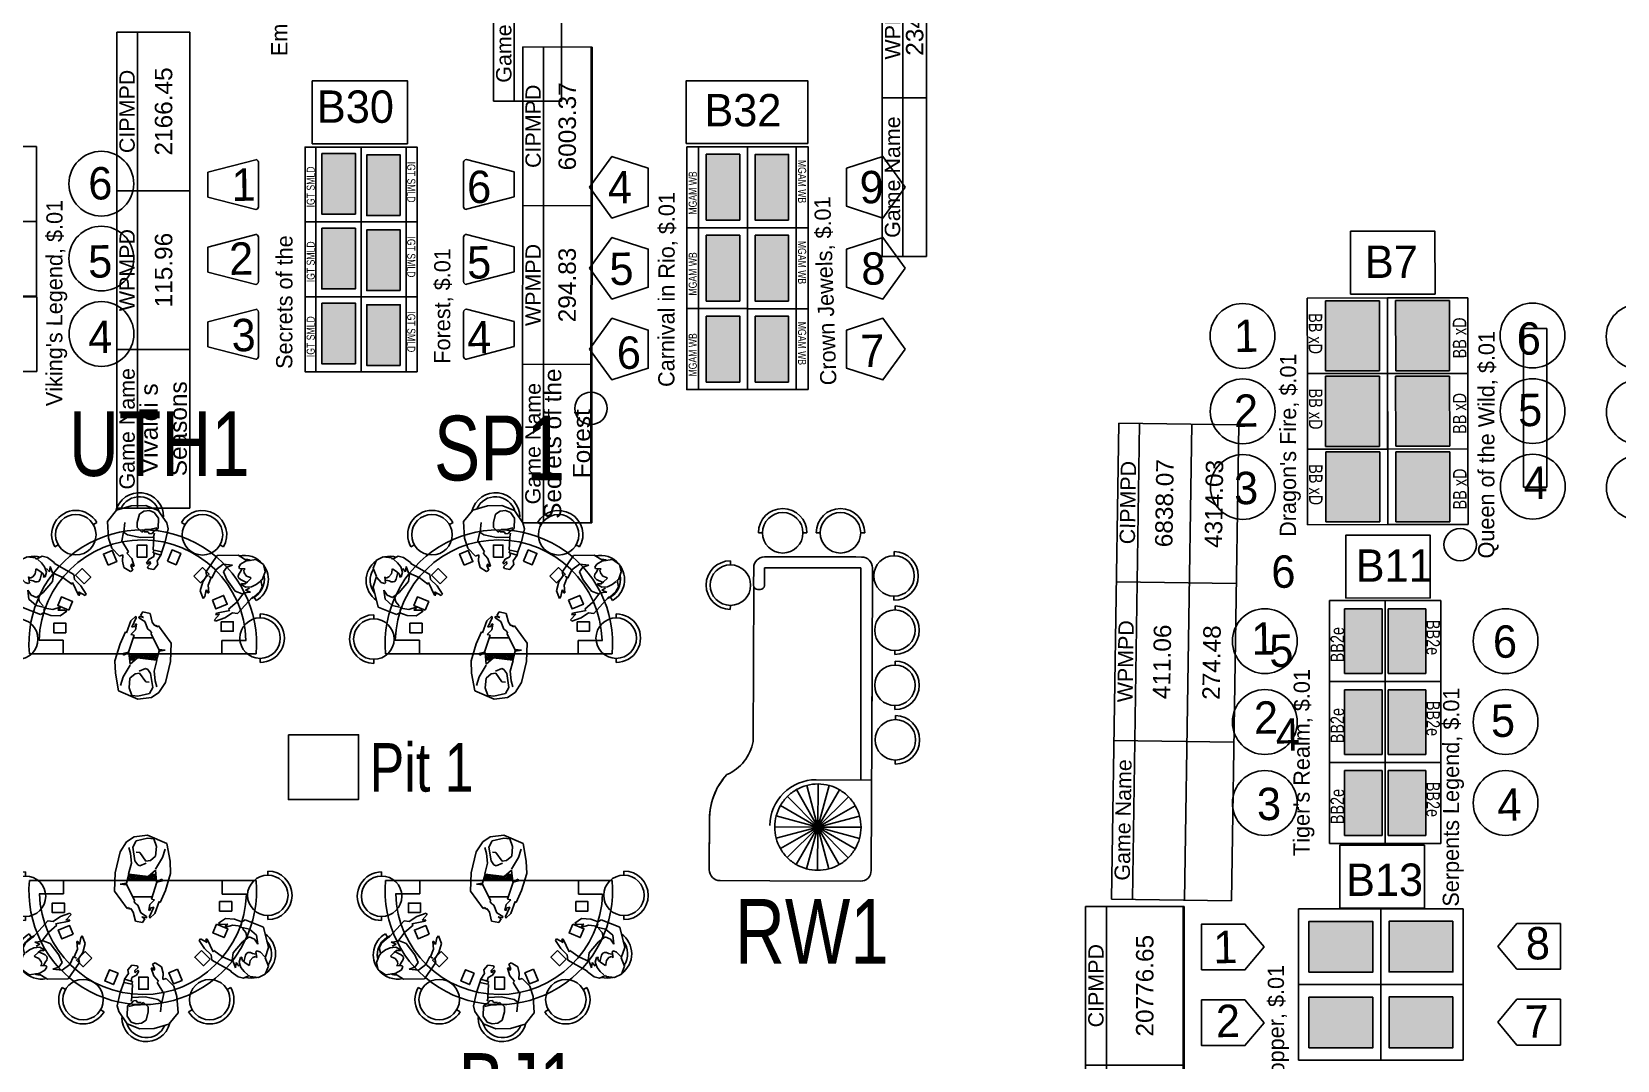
# Model space of a CAD drawing. Header units: inches. Extents: x 3213 to 10275, y -3570 to -435.
# Drawn here: x 8240 to 8828, y -2535 to -2154 of the extents above; entities that cross this region are included whole.
import ezdxf
from ezdxf.enums import TextEntityAlignment as Align

# ---------------------------------------------------------------- set-up
doc = ezdxf.new("R2010")
doc.units = ezdxf.units.IN
doc.header["$LTSCALE"] = 24
doc.header["$MEASUREMENT"] = 0
doc.linetypes.add('HIDDEN', pattern=[0.375, 0.25, -0.125])
for name, color, linetype in [('00 Bally Slots', 9, 'Continuous'), ('00 Bank', 7, 'Continuous'), ('00 IGT Slots', 7, 'Continuous'), ('00 MGAM Slots', 173, 'Continuous'), ('00 PT Enrollment', 7, 'Continuous'), ('00 Themes', 7, 'Continuous'), ('00 WMS Slots', 173, 'Continuous'), ('BACK', 7, 'Continuous'), ('CASE', 192, 'Continuous'), ('F1  COL', 242, 'Continuous'), ('PEOPLE', 7, 'Continuous'), ('TABLE', 1, 'Continuous'), ('Table Games', 50, 'Continuous'), ('WALLS', 7, 'Continuous')]:
    doc.layers.add(name, color=color, linetype=linetype)
doc.styles.add('ARCHSTYL', font='HAND.SHX', dxfattribs={"width": 0.8})
doc.styles.add('HAND', font='Hand.shx', dxfattribs={"width": 0.8, "height": 0.5})

# ---------------------------------------------------------------- blocks, each defined once
blk = doc.blocks.new('Table Chair')
at = {"layer": 'CASE', "color": 0}
for p, q in [((-7.46, 9.03), (-8.96, 9.04)), ((7.54, 8.97), (9.04, 8.96))]:
    blk.add_line(p, q, dxfattribs=at)
blk.add_circle((0.04, 9), 7.5, dxfattribs=at)
blk.add_arc((0.04, 9), 9, 179.75433, 359.75433, dxfattribs=at)
blk = doc.blocks.new("10' Roulette")
at = {"layer": 'CASE', "color": 0}
for p, q in [((23.58, 58.73), (3.08, 58.82)), ((50.75, 42.59), (50.62, 42.61)), ((50.97, 42.59), (50.75, 42.59)), ((108.04, 42.35), (50.75, 42.59)), ((114.96, 42.38), (108.46, 42.41)), ((106.96, 40.91), (106.95, 39.91)), ((108.45, 38.41), (114.95, 38.38)), ((114.95, 38.38), (114.95, 2.65)), ((118.99, 4.57), (118.99, 38.37)), ((36.33, -1.33), (36.42, 19.28)), ((36.35, 2.65), (114.95, 2.65))]:
    blk.add_line(p, q, dxfattribs=at)
for points in [[(-1.02, 36.43), (-0.94, 54.83, -0.414214), (3.08, 58.82), (22.08, 58.73, -0.165209), (36.68, 53.71)], [(22.08, 58.73, -0.188333), (38.32, 52.31)], [(38.32, 52.31, 0.24785), (50.62, 42.61)], [(78.06, -1.51), (2.82, -1.18, -0.414214), (-1.16, 2.83), (-1.02, 36.43, -0.414214)], [(118.98, 2.36), (118.99, 4.57, 0.414214)], [(73.3, -1.49), (61.46, -1.44, -0.414214)], [(114.96, -1.62), (78.06, -1.51, -0.414214)]]:
    blk.add_lwpolyline(points, format="xyb", dxfattribs=at)
for points in [[(18.86, 18.6), (7.6, 29.96, 0.065543), (5.04, 26.66)], [(18.86, 18.6), (10.92, 32.49, 0.065543), (7.6, 29.96)], [(18.86, 18.6), (14.79, 34.07, 0.065543), (10.92, 32.49)], [(18.86, 18.6), (18.93, 34.6, 0.065543), (14.79, 34.07)], [(18.86, 18.6), (23.07, 34.04, 0.065543), (18.93, 34.6)], [(18.86, 18.6), (26.92, 32.42, 0.065543), (23.07, 34.04)], [(18.86, 18.6), (30.23, 29.87, 0.065543), (26.92, 32.42)], [(18.86, 18.6), (32.75, 26.54, 0.065543), (30.23, 29.87)], [(18.86, 18.6), (5.04, 26.66, 0.065543), (3.43, 22.81)], [(18.86, 18.6), (34.34, 22.68, 0.065543), (32.75, 26.54)], [(18.86, 18.6), (3.43, 22.81, 0.065543), (2.86, 18.67)], [(18.86, 18.6), (2.86, 18.67, 0.065543), (3.39, 14.53)], [(18.86, 18.6), (3.39, 14.53, 0.065543), (4.97, 10.66)], [(18.86, 18.6), (4.97, 10.66, 0.065543), (7.5, 7.34)], [(18.86, 18.6), (7.5, 7.34, 0.065543), (10.8, 4.78)], [(18.86, 18.6), (10.8, 4.78, 0.065543), (14.66, 3.16)], [(18.86, 18.6), (14.66, 3.16, 0.065543), (18.8, 2.6)], [(18.86, 18.6), (18.8, 2.6, 0.065543), (22.94, 3.13)], [(18.86, 18.6), (34.86, 18.53, 0.065543), (34.34, 22.68)], [(18.86, 18.6), (22.94, 3.13, 0.065543), (26.8, 4.71)], [(18.86, 18.6), (26.8, 4.71, 0.065543), (30.13, 7.24)], [(18.86, 18.6), (30.13, 7.24, 0.065543), (32.69, 10.54)], [(18.86, 18.6), (32.69, 10.54, 0.065543), (34.3, 14.39)], [(18.86, 18.6), (34.3, 14.39, 0.065543), (34.86, 18.53)]]:
    blk.add_lwpolyline(points, format="xyb", close=True, dxfattribs=at)
for centre, radius, start, end in [((108.46, 40.91), 1.5, 89.75433, 179.75433), ((114.93, 38.32), 4.06, 0.698, 89.45768), ((19.42, 19.35), 17, 359.75433, 89.75433), ((108.45, 39.91), 1.5, 179.75433, 269.75433), ((114.98, 2.38), 4, 269.75433, 359.75433)]:
    blk.add_arc(centre, radius, start, end, dxfattribs=at)
for p, rotation in [((108.6, 60), 180), ((136.95, 31.59), 90), ((136.95, 10.18), 90)]:
    blk.add_blockref('Table Chair', p, dxfattribs=dict(at, rotation=rotation))
for p in [(51.18, -19.13), (71.39, -18.97), (91.82, -18.97), (111.93, -18.64)]:
    blk.add_blockref('Table Chair', p, dxfattribs=at)
blk = doc.blocks.new('*X38')
at = {"color": 0}
for p, q in [((166.650187, -3.30852), (164.539202, -1.197536)), ((164.540986, -1.629108), (164.972558, -1.197536)), ((166.013162, -3.378602), (164.647166, -2.012606)), ((164.694312, -2.182888), (165.679665, -1.197536)), ((164.847639, -2.736668), (166.386772, -1.197536)), ((165.376138, -3.448685), (164.917905, -2.990452)), ((165.000966, -3.290448), (167.093878, -1.197536)), ((167.287211, -3.238438), (165.246309, -1.197536)), ((165.571308, -3.427213), (167.800985, -1.197536)), ((167.924236, -3.168356), (165.953416, -1.197536)), ((166.365823, -3.339804), (168.508092, -1.197536)), ((168.56126, -3.098273), (166.660522, -1.197536)), ((167.160338, -3.252396), (169.215199, -1.197536)), ((169.198285, -3.028191), (167.367629, -1.197536)), ((167.954854, -3.164987), (169.922305, -1.197536)), ((169.835309, -2.958109), (168.074736, -1.197536)), ((168.749369, -3.077579), (170.629412, -1.197536)), ((170.472334, -2.888027), (168.781843, -1.197536)), ((171.109358, -2.817945), (169.48895, -1.197536)), ((169.543885, -2.99017), (171.336519, -1.197536)), ((171.746383, -2.747862), (170.196056, -1.197536)), ((170.3384, -2.902762), (172.043626, -1.197536)), ((173.119299, -3.413671), (170.903163, -1.197536)), ((171.132915, -2.815353), (172.750733, -1.197536)), ((173.826406, -3.413671), (171.61027, -1.197536)), ((171.927431, -2.727944), (173.457839, -1.197536)), ((174.533512, -3.413671), (172.317377, -1.197536)), ((172.434331, -2.928151), (174.164946, -1.197536)), ((172.813743, -3.255846), (174.872053, -1.197536)), ((175.06743, -3.240482), (173.024483, -1.197536)), ((173.363024, -3.413671), (175.26323, -1.513465)), ((175.139434, -2.60538), (173.73159, -1.197536)), ((174.070131, -3.413671), (175.172811, -2.310991)), ((175.211439, -1.970278), (174.438697, -1.197536)), ((174.777237, -3.413671), (175.082391, -3.108518)), ((175.283444, -1.335176), (175.145804, -1.197536))]:
    blk.add_line(p, q, dxfattribs=at)
blk = doc.blocks.new("7'BJ Table")
at = {"layer": 'BACK'}
blk.add_line((0, 0), (84, 0), dxfattribs=at)
for centre, radius, start, end in [((42, -3.83), 42.17, 174.79488, 5.20512), ((42.08, -3.9), 38.35, 181.52212, 358.29541)]:
    blk.add_arc(centre, radius, start, end, dxfattribs=at)
at = {"layer": 'TABLE', "color": 7, "linetype": 'Continuous'}
for p, q in [((12.65, 0.08), (12.64, -4.92)), ((12.64, -4.92), (3.64, -4.91)), ((71.45, -0.03), (71.45, -5.03)), ((71.45, -5.03), (80.45, -5.04))]:
    blk.add_line(p, q, dxfattribs=at)
for points in [[(12.96, -11.89), (12.97, -8.39), (8.47, -8.38), (8.46, -11.88)], [(70.5, -7.84), (70.5, -11.34), (75, -11.34), (75, -7.84)], [(16.2, -19.92), (14.86, -16.68), (10.7, -18.4), (12.04, -21.64)], [(69.35, -16.18), (68.01, -19.41), (72.17, -21.14), (73.51, -17.91)], [(23.09, -28.81), (20.62, -26.34), (17.43, -29.52), (19.91, -31.99)], [(63.77, -25.95), (61.3, -28.43), (64.48, -31.61), (66.95, -29.14)], [(32.86, -34.39), (29.63, -33.05), (27.9, -37.21), (31.14, -38.55)], [(54.88, -32.84), (51.64, -34.18), (53.36, -38.34), (56.6, -37)], [(44.02, -35.81), (40.52, -35.81), (40.52, -40.31), (44.02, -40.31)]]:
    blk.add_lwpolyline(points, close=True, dxfattribs=at)
blk = doc.blocks.new("7'BJ People")
at = {"layer": 'PEOPLE', "color": 7, "linetype": 'Continuous'}
for p, q in [((36.01, 14.3), (33.62, 10.63)), ((38.81, 16.22), (36.01, 14.3)), ((36.79, 12.25), (37.42, 9.95)), ((38.27, 12.41), (39.5, 14.71)), ((39.09, 7.3), (38.27, 12.41)), ((43.77, 16.78), (38.81, 16.22)), ((39.5, 14.71), (43.82, 15.72)), ((50.98, 13.73), (43.77, 16.78)), ((43.82, 15.72), (46.06, 15.42)), ((46.06, 15.42), (47.05, 12.56)), ((47.05, 12.56), (46.78, 9)), ((52.1, 7.15), (50.98, 13.73)), ((33.62, 10.63), (31.72, 2.8)), ((37.83, 6.47), (36.74, 2.43)), ((37.42, 9.95), (37.83, 6.47)), ((40.17, 5.76), (39.09, 7.3)), ((40.91, 10.36), (39.58, 10.45)), ((43.19, 7.14), (40.91, 10.36)), ((43.28, 6.47), (40.94, 5.44)), ((44.81, 7.42), (43.19, 7.14)), ((46.78, 9), (44.81, 7.42)), ((49.28, 8.55), (46.7, 4.22)), ((50.3, 11.66), (49.28, 8.55)), ((52.3, 2.62), (52.1, 7.15)), ((31.72, 2.8), (31.49, -3.95)), ((35.96, -0.96), (36.86, 2.29)), ((36.86, 2.29), (43.98, 1.5)), ((40.94, 5.44), (40.17, 5.76)), ((43.98, 1.5), (46.67, 3.83)), ((46.67, 3.83), (47.15, -0.46)), ((47.15, -0.46), (49.08, 0.46)), ((49.08, 0.46), (49.31, -0.08)), ((50.37, -3.75), (52.3, 2.62)), ((31.49, -3.95), (36.19, -10.41)), ((33.67, -1.33), (35.96, -0.96)), ((36.04, -1.63), (33.67, -1.33)), ((38.94, -7.42), (36.04, -1.63)), ((47.28, -0.6), (45.22, -6.95)), ((49.31, -0.08), (47.28, -0.6)), ((48.45, -8.12), (50.37, -3.75)), ((36.19, -10.41), (36.75, -10.05)), ((36.75, -10.05), (37.11, -10.61)), ((37.11, -10.61), (37.53, -10.37)), ((37.53, -10.37), (38.49, -11.77)), ((38.77, -7.94), (38.94, -7.42)), ((39.38, -8.65), (38.77, -7.94)), ((40.14, -9.1), (39.38, -8.65)), ((41.26, -11.97), (40.14, -9.1)), ((44.67, -8.9), (44.26, -11)), ((44.26, -11), (44.64, -11.16)), ((46.06, -9.93), (44.48, -13.4)), ((44.64, -11.16), (44.98, -10.12)), ((46.4, -7.17), (44.67, -8.9)), ((44.98, -10.12), (46.06, -9.93)), ((45.22, -6.95), (46.4, -7.17)), ((46.42, -12.22), (48.08, -7.83)), ((48.08, -7.83), (48.45, -8.12)), ((6.85, -14.96), (1.34, -20.99)), ((8.75, -15.15), (6.85, -14.96)), ((10.19, -16.51), (7.13, -19.18)), ((11.55, -13.32), (8.75, -15.15)), ((14.7, -15.03), (9.7, -16.11)), ((9.7, -16.11), (10.19, -16.51)), ((14.99, -12.09), (11.55, -13.32)), ((15.46, -12.66), (13.51, -14.74)), ((13.51, -14.74), (14.93, -14.53)), ((14.93, -14.53), (14.7, -15.03)), ((15.46, -12.66), (14.99, -12.09)), ((38.49, -11.77), (39.31, -15.02)), ((39.31, -15.02), (41.92, -15.61)), ((43.42, -13.33), (41.26, -11.97)), ((41.68, -13.46), (43.38, -13.85)), ((42.82, -14.21), (41.68, -13.46)), ((41.92, -15.61), (42.82, -14.21)), ((43.38, -13.85), (43.42, -13.33)), ((44.48, -13.4), (44.57, -13.94)), ((44.57, -13.94), (46.42, -12.22)), ((72.63, -14.12), (70.11, -15.81)), ((70.11, -15.81), (70.97, -16.25)), ((70.97, -16.25), (73.51, -16.14)), ((73.51, -16.14), (72.57, -16.97)), ((72.57, -16.97), (72.62, -17.32)), ((72.62, -17.32), (75.33, -16.5)), ((76.06, -14.27), (72.63, -14.12)), ((75.33, -16.5), (78.34, -16.96)), ((78.74, -15.27), (76.06, -14.27)), ((78.64, -16.04), (78.25, -17.24)), ((78.25, -17.24), (81.52, -17.98)), ((79.92, -14.61), (78.74, -15.27)), ((86.78, -17.34), (79.92, -14.61)), ((88.64, -24.83), (86.78, -17.34)), ((-1.4, -23.09), (-2.32, -24.9)), ((1, -21.08), (-1.4, -23.09)), ((1.34, -20.99), (1, -21.08)), ((4.53, -22.59), (2.05, -22.87)), ((2.05, -22.87), (3.91, -23.58)), ((7.13, -19.18), (4.53, -22.59)), ((7.69, -23.3), (5.13, -22.31)), ((10.88, -27.56), (7.69, -23.3)), ((17.57, -22.61), (17.77, -25.43)), ((17.92, -22.64), (17.57, -22.61)), ((18.52, -23.74), (17.92, -22.64)), ((18.99, -21.24), (18.52, -23.74)), ((19.6, -20.5), (18.99, -21.24)), ((20.69, -23.33), (19.6, -20.5)), ((19.78, -26.64), (20.69, -23.33)), ((63.39, -21.6), (62.94, -22.18)), ((62.94, -22.18), (64.91, -25.26)), ((63.39, -21.6), (65.85, -23.03)), ((65.85, -23.03), (65.33, -21.7)), ((65.33, -21.7), (65.87, -21.8)), ((65.87, -21.8), (68.04, -26.44)), ((78.94, -22.74), (75.49, -26.8)), ((81.41, -20.93), (78.94, -22.74)), ((80.26, -19.33), (78.97, -17.78)), ((80.72, -21.44), (80.26, -19.33)), ((83.38, -21.75), (81.41, -20.93)), ((81.52, -17.98), (84.21, -20.22)), ((84.62, -23.64), (83.38, -21.75)), ((84.21, -20.22), (84.62, -23.64)), ((-2.28, -27.49), (-3.36, -30.4)), ((-2.32, -24.9), (-1.78, -27.26)), ((-1.78, -27.26), (-2.28, -27.49)), ((-1.5, -26.78), (0.01, -25.73)), ((0.01, -25.73), (1.69, -24.9)), ((1.69, -24.9), (3.85, -24.68)), ((3.19, -26.68), (1.79, -28.08)), ((1.79, -28.08), (2.08, -28.3)), ((2.08, -28.3), (3.5, -28.85)), ((3.91, -23.58), (2.44, -24.31)), ((4.1, -26), (3.19, -26.68)), ((5.79, -27.53), (3.5, -26.4)), ((3.5, -28.85), (4.39, -29.98)), ((3.85, -24.68), (5.39, -25.53)), ((4.87, -25.94), (4.1, -26)), ((5.37, -26.12), (4.87, -25.94)), ((5.39, -25.53), (5.37, -26.12)), ((6.48, -28.19), (5.79, -27.53)), ((6.4, -29.58), (6.59, -28.83)), ((6.59, -28.83), (6.48, -28.19)), ((12.09, -30.38), (10.88, -27.56)), ((16.39, -28.11), (14.94, -31.14)), ((17.48, -28.76), (16.39, -28.11)), ((17.77, -25.43), (16.64, -28.26)), ((18.21, -29.03), (19.78, -26.64)), ((18.59, -30.33), (18.21, -29.03)), ((64.91, -25.26), (67.31, -27.58)), ((67.31, -27.58), (67.55, -29.48)), ((68.04, -26.44), (68.32, -25.88)), ((68.32, -25.88), (71.6, -28.26)), ((71.6, -28.26), (75.51, -30.04)), ((75.49, -26.8), (75.1, -29.52)), ((77.69, -30.23), (78.18, -28.54)), ((78.18, -28.54), (78.76, -28.43)), ((78.76, -28.43), (78.69, -28.96)), ((78.69, -28.96), (78.92, -29.69)), ((80.04, -27.71), (79.45, -30.19)), ((80.53, -26.88), (80.04, -27.71)), ((81.13, -26.64), (80.53, -26.88)), ((81.91, -26.66), (81.13, -26.64)), ((81.84, -29.64), (82.74, -28.52)), ((82.67, -27.03), (81.91, -26.66)), ((83.89, -27.35), (82.67, -27.03)), ((82.74, -28.52), (83.74, -28.11)), ((83.74, -28.11), (84.33, -28.51)), ((83.97, -26.39), (84.42, -26.04)), ((84.33, -28.51), (83.97, -26.39)), ((84.42, -26.04), (85.62, -26.5)), ((85.62, -26.5), (87.3, -28.28)), ((87.34, -28.62), (88.64, -24.83)), ((88.57, -31.77), (87.34, -28.62)), ((-3.36, -30.4), (-2.71, -33.13)), ((-2.71, -33.13), (-0.07, -34.94)), ((-0.07, -34.94), (3.27, -34.44)), ((3.27, -34.44), (6.68, -36.55)), ((5.72, -33.24), (3.61, -34.48)), ((4.57, -31.05), (4.05, -31.54)), ((4.05, -31.54), (6.2, -31.65)), ((4.39, -29.98), (4.57, -31.05)), ((5.28, -31.37), (5.87, -30.24)), ((6.44, -32.17), (5.72, -33.24)), ((5.87, -30.24), (6.4, -29.58)), ((6.2, -31.65), (6.44, -32.17)), ((8.73, -32.9), (10.85, -32.11)), ((12.16, -33.26), (8.73, -32.9)), ((10.85, -32.11), (12.09, -30.38)), ((14.94, -31.14), (12.16, -33.26)), ((14.4, -36.41), (18.59, -30.33)), ((36.71, -34.49), (35.28, -36.56)), ((37.93, -31.33), (36.47, -33.16)), ((36.47, -33.16), (36.71, -34.49)), ((39.95, -31.65), (37.93, -31.33)), ((38, -36), (39.64, -35.09)), ((39.11, -33.33), (40.26, -32.24)), ((39.21, -34.19), (39.11, -33.33)), ((40.14, -33.29), (39.21, -34.19)), ((39.64, -35.09), (40.57, -33.56)), ((39.95, -31.65), (40.26, -32.24)), ((40.57, -33.56), (40.14, -33.29)), ((45.67, -32.4), (45.14, -32.54)), ((45.14, -32.54), (46.1, -35.37)), ((46.57, -30.55), (45.67, -31.05)), ((45.67, -31.05), (46.43, -32.79)), ((45.95, -33.4), (45.67, -32.4)), ((46.43, -32.79), (45.95, -33.4)), ((48.96, -32.01), (46.57, -30.55)), ((49.55, -34.33), (48.96, -32.01)), ((49.44, -36.72), (49.55, -34.33)), ((67.55, -29.48), (74.65, -33.51)), ((74.65, -33.51), (74.82, -33.81)), ((74.82, -33.81), (77.31, -35.71)), ((75.51, -30.04), (76.33, -32.39)), ((76.33, -32.39), (76.61, -30.43)), ((76.61, -30.43), (77.65, -31.69)), ((78.39, -32.29), (77.69, -30.23)), ((79.58, -33.74), (78.39, -32.29)), ((78.92, -29.69), (79.8, -30.43)), ((79.29, -36.2), (81.46, -35.15)), ((80.94, -34.98), (79.58, -33.74)), ((79.8, -30.43), (81.47, -31.48)), ((81.46, -35.15), (81.8, -35.59)), ((81.47, -31.48), (81.62, -31.15)), ((81.62, -31.15), (81.84, -29.64)), ((84.88, -35.99), (87.4, -34.75)), ((87.4, -34.75), (88.57, -31.77)), ((6.68, -36.55), (14.4, -36.41)), ((34.95, -37.79), (33.64, -41.51)), ((35.28, -36.56), (34.95, -37.79)), ((37.92, -38.45), (34.95, -37.79)), ((37.67, -37.31), (35.28, -36.56)), ((37.67, -37.31), (38, -36)), ((38.16, -37.41), (37.67, -37.31)), ((37.9, -38.55), (38.16, -37.41)), ((38.14, -38.6), (37.9, -38.55)), ((37.9, -43.31), (38.14, -38.6)), ((46.1, -35.37), (47.84, -37.3)), ((47.84, -37.3), (47.34, -37.76)), ((47.34, -37.76), (49.8, -41.84)), ((50.65, -36.26), (49.44, -36.72)), ((53.46, -39.18), (50.65, -36.26)), ((54.69, -42.93), (53.46, -39.18)), ((77.31, -35.71), (79.29, -36.2)), ((81.8, -35.59), (84.88, -35.99)), ((33.64, -41.51), (32.55, -46.4)), ((32.55, -46.4), (33.12, -48.56)), ((36.29, -46.44), (36.18, -50.26)), ((37.84, -45.46), (36.29, -46.44)), ((39.34, -46.08), (36.79, -46.7)), ((37.99, -43.38), (37.67, -44.69)), ((38.53, -44.59), (37.84, -45.46)), ((42.88, -43.12), (37.9, -43.31)), ((39.55, -44.47), (38.53, -44.59)), ((41.17, -46.1), (39.34, -46.08)), ((40.11, -45.2), (39.55, -44.47)), ((41.47, -45.27), (40.11, -45.2)), ((41.66, -45.57), (41.17, -46.1)), ((42.33, -45.17), (41.66, -45.57)), ((44.04, -46.88), (42.33, -45.17)), ((47.61, -44.16), (42.88, -43.12)), ((44.02, -48.7), (44.04, -46.88)), ((49.08, -45.17), (47.61, -44.16)), ((49, -45.18), (48.61, -48.64)), ((49.8, -41.84), (49.08, -45.17)), ((55.1, -49.07), (54.69, -42.93)), ((33.12, -48.56), (36.28, -53.18)), ((36.18, -50.26), (37.71, -52.46)), ((37.71, -52.46), (39.53, -53.12)), ((39.53, -53.12), (41.57, -52.88)), ((41.57, -52.88), (43.26, -51.73)), ((43.26, -51.73), (44.02, -48.7)), ((51.7, -53.28), (55.1, -49.07)), ((36.28, -53.18), (40.87, -55.03)), ((40.87, -55.03), (46.25, -54.87)), ((46.25, -54.87), (51.7, -53.28))]:
    blk.add_line(p, q, dxfattribs=at)
at = {"layer": 'TABLE', "color": 7, "linetype": 'Continuous'}
for p, q in [((-1.47, 1.66), (-1.47, 3.16)), ((47.1, 0), (36.23, 0)), ((44.8, 2.21), (46.85, 2.21)), ((88.35, 2.01), (88.35, 3.51)), ((36.04, -1.63), (35.96, -0.96)), ((47.28, -0.6), (47.15, -0.46)), ((38.23, -6), (45.52, -6)), ((-1.48, -13.34), (-1.48, -14.84)), ((88.34, -12.99), (88.34, -14.49)), ((0.69, -21.05), (-0.06, -19.75)), ((13.38, -40.39), (12.08, -39.64)), ((73.31, -40.41), (74.61, -39.66)), ((26.36, -47.9), (27.66, -48.65)), ((34.61, -50.73), (34.26, -50.73)), ((60.31, -47.91), (59.01, -48.65))]:
    blk.add_line(p, q, dxfattribs=at)
for centre in [(-1.48, -5.84), (88.34, -5.49), (19.87, -44.14), (66.81, -44.16)]:
    blk.add_circle(centre, 7.5, dxfattribs=at)
for centre, radius, start, end in [((-1.48, -5.84), 9, 89.9648, 269.9648), ((88.34, -5.49), 9, 269.9648, 89.9648), ((4.43, -27.54), 9, 119.9648, 217.0288), ((4.43, -27.54), 7.5, 110.99243, 192.30722), ((82.23, -27.19), 9, 305.84669, 54.97492), ((82.23, -27.19), 7.5, 325.77793, 39.10628), ((4.43, -27.54), 9, 219.46644, 282.25255), ((4.43, -27.54), 7.5, 250.91491, 268.58215), ((19.87, -44.14), 9, 149.9648, 329.9648), ((66.81, -44.16), 9, 209.9648, 29.9648), ((82.23, -27.19), 9, 255.18733, 283.92289), ((43.26, -50.74), 9, 179.9648, 345.97271), ((43.26, -50.74), 7.5, 196.54447, 336.42394)]:
    blk.add_arc(centre, radius, start, end, dxfattribs=at)
at = {"layer": 'CASE'}
blk.add_blockref("7'BJ Table", (0, 0), dxfattribs=at)
at = {"layer": 'TABLE', "color": 0, "extrusion": (0, 0, -1), "zscale": -1, "rotation": 180.0352041528444}
blk.add_blockref('*X38', (128.2, -1.09), dxfattribs=at)
blk = doc.blocks.new('IGT SMLD')
at = {"linetype": 'ByBlock', "lineweight": -3}
h = blk.add_hatch(color=0, dxfattribs=at)
h.dxf.hatch_style = 1
h.set_gradient(color1=(255, 255, 0), tint=0.32, name='CYLINDER')
h.paths.add_polyline_path([(24418.92, 25302.53), (24406.48, 25302.53), (24406.48, 25280.04), (24418.92, 25280.04)])
at = {"color": 0, "linetype": 'ByBlock', "lineweight": -3}
blk.add_lwpolyline([(24406.48, 25302.53), (24418.92, 25302.53), (24418.92, 25280.04), (24406.48, 25280.04)], close=True, dxfattribs=at)
at = {"layer": '00 IGT Slots', "color": 7, "ltscale": 25}
blk.add_line((24404.27, 25277.12), (24404.27, 25304.87), dxfattribs=at)
at = {"layer": '00 IGT Slots', "color": 2, "ltscale": 25}
for p, q in [((24381.98, 25300.17), (24364.27, 25295.56)), ((24382.99, 25282.74), (24382.99, 25299.24)), ((24364.27, 25286.3), (24364.27, 25295.56)), ((24381.99, 25281.74), (24364.26, 25286.3))]:
    blk.add_line(p, q, dxfattribs=at)
for points in [[(24400.27, 25277.12), (24404.27, 25277.12), (24404.27, 25304.87), (24400.27, 25304.87)], [(24400.27, 25277.12), (24421.02, 25277.12), (24421.02, 25304.87), (24400.27, 25304.87)]]:
    blk.add_lwpolyline(points, close=True, dxfattribs=at)
at = {"layer": '00 IGT Slots', "color": 7, "linetype": 'ByBlock', "lineweight": -3}
blk.add_lwpolyline([(24400.27, 25304.87), (24421.02, 25304.87), (24421.02, 25277.12), (24400.27, 25277.12)], close=True, dxfattribs=at)
at = {"layer": '00 IGT Slots', "color": 2, "ltscale": 25}
for centre, start, end in [((24381.99, 25299.24), 0, 90), ((24381.99, 25282.74), 270, 0)]:
    blk.add_arc(centre, 1, start, end, dxfattribs=at)
at = {"layer": '00 IGT Slots', "color": 7, "linetype": 'ByBlock', "lineweight": -3, "insert": (24400.89, 25282.51), "char_height": 3, "width": 16.6602, "attachment_point": 1, "rotation": 90, "style": 'HAND'}
blk.add_mtext('IGT SMLD', dxfattribs=at)
blk = doc.blocks.new('MGAM_WB')
at = {"linetype": 'ByBlock', "lineweight": -3}
h = blk.add_hatch(color=3, dxfattribs=at)
h.set_gradient(color1=(38, 153, 0), color2=(0, 0, 0), centered=1, tint=1)
h.paths.add_polyline_path([(4567.78, -1822.1), (4567.78, -1803.68), (4572.28, -1803.68), (4572.28, -1822.1)], flags=9)
h = blk.add_hatch(color=0, dxfattribs=at)
h.dxf.hatch_style = 1
h.set_gradient(color1=(0, 255, 0), tint=0.32, name='CYLINDER')
h.paths.add_polyline_path([(4587.43, -1798.98), (4575.04, -1798.98), (4575.04, -1823.39), (4587.43, -1823.39)])
h = blk.add_hatch(color=30, dxfattribs=at)
h.set_gradient(color1=(0, 173, 0), color2=(0, 0, 0), centered=1, tint=1, name='HEMISPHERICAL')
h.paths.add_polyline_path([(4567.78, -1823.25), (4567.78, -1804.84), (4572.28, -1804.84), (4572.28, -1823.25)], flags=9)
at = {"color": 3, "linetype": 'ByBlock', "lineweight": -3}
blk.add_line((4590.3, -1796.2), (4590.3, -1826.2), dxfattribs=at)
at = {"color": 94, "linetype": 'ByBlock', "lineweight": -3}
for points in [[(4567.8, -1796.2), (4590.3, -1796.2), (4590.3, -1826.2), (4567.8, -1826.2)], [(4531.8, -1811.2), (4540.1, -1822.63), (4553.53, -1818.27), (4553.53, -1804.14), (4540.1, -1799.78)]]:
    blk.add_lwpolyline(points, close=True, dxfattribs=at)
at = {"color": 3, "linetype": 'ByBlock', "lineweight": -3}
blk.add_lwpolyline([(4567.8, -1796.2), (4572.2, -1796.2), (4572.2, -1826.2), (4567.8, -1826.2)], close=True, dxfattribs=at)
at = {"color": 0, "linetype": 'ByBlock', "lineweight": -3}
blk.add_lwpolyline([(4575.04, -1798.98), (4587.43, -1798.98), (4587.43, -1823.39), (4575.04, -1823.39)], close=True, dxfattribs=at)
at = {"color": 7, "linetype": 'ByBlock', "lineweight": -3, "insert": (4568.53, -1821.35), "char_height": 3, "width": 19.5024, "attachment_point": 1, "rotation": 90, "style": 'HAND'}
blk.add_mtext('MGAM WB', dxfattribs=at)
blk = doc.blocks.new('SDG M-9000')
at = {"linetype": 'ByBlock', "lineweight": -3}
h = blk.add_hatch(color=0, dxfattribs=at)
h.dxf.hatch_style = 1
h.set_gradient(color1=(102, 0, 204), tint=0.32, name='CYLINDER')
h.paths.add_polyline_path([(16.43, 24.99), (2.51, 24.99), (2.51, 2.52), (16.43, 2.52)])
at = {"color": 192, "linetype": 'ByBlock', "lineweight": -3}
blk.add_lwpolyline([(2.51, 24.99), (16.43, 24.99), (16.43, 2.52), (2.51, 2.52)], close=True, dxfattribs=at)
at = {"layer": '00 Bally Slots', "color": 192, "ltscale": 25}
for p, q in [((22.86, 27.75), (0, 27.75)), ((0, 0), (0, 27.75)), ((22.86, 0), (22.86, 27.75)), ((22.86, 0), (0, 0))]:
    blk.add_line(p, q, dxfattribs=at)
at = {"layer": '00 Bally Slots', "color": 192}
blk.add_circle((46.85, 13.96), 12.01, dxfattribs=at)
blk = doc.blocks.new('*T321')
at = {"layer": '00 Themes', "linetype": 'ByBlock', "lineweight": -2, "transparency": 16777216}
for p, q in [((0, 0), (0, 176.43)), ((0, 176.43), (25.17, 176.43)), ((25.17, 0), (25.17, 176.43)), ((0, 0), (25.17, 0))]:
    blk.add_line(p, q, dxfattribs=at)
at = {"layer": '00 Themes', "color": 0, "linetype": 'ByBlock', "lineweight": -2, "transparency": 16777216}
for p, q in [((7.7, 0), (7.7, 176.43)), ((0, 117.62), (25.17, 117.62)), ((0, 58.81), (25.17, 58.81))]:
    blk.add_line(p, q, dxfattribs=at)
at = {"layer": '00 Themes', "color": 0, "lineweight": -3, "transparency": 16777216, "width": 58.689, "attachment_point": 5, "rotation": 90}
for s, insert, char_height in [('{\\fArial|b0|i0|c0;CIPMPD', (3.85, 147.02), 5.6858), ('{\\fArial|b0|i0|c0;\\c255;2618.33 ', (16.44, 147.02), 6.467), ('{\\fArial|b0|i0|c0;WPMPD', (3.85, 88.21), 5.6858), ('{\\fArial|b0|i0|c0;\\c255;131.64 ', (16.44, 88.21), 6.467), ('{\\fArial|b0|i0|c0;Game Name', (3.85, 29.4), 5.6858), ('{\\fArial|b0|i0|c0;', (16.44, 29.4), 6.467)]:
    blk.add_mtext(s, dxfattribs=dict(at, insert=insert, char_height=char_height))
blk = doc.blocks.new('*T330')
at = {"layer": '00 Themes', "linetype": 'ByBlock', "lineweight": -2, "transparency": 16777216}
for p, q in [((0, 0), (0, 176.43)), ((0, 176.43), (27.08, 176.43)), ((27.08, 0), (27.08, 176.43)), ((0, 0), (27.08, 0))]:
    blk.add_line(p, q, dxfattribs=at)
at = {"layer": '00 Themes', "color": 0, "linetype": 'ByBlock', "lineweight": -2, "transparency": 16777216}
for p, q in [((7.7, 0), (7.7, 176.43)), ((0, 117.62), (27.08, 117.62)), ((0, 58.81), (27.08, 58.81))]:
    blk.add_line(p, q, dxfattribs=at)
at = {"layer": '00 Themes', "color": 0, "lineweight": -3, "transparency": 16777216, "width": 58.689, "attachment_point": 5, "rotation": 90}
for s, insert, char_height in [('{\\fArial|b0|i0|c0;CIPMPD', (3.85, 147.02), 5.6858), ('{\\fArial|b0|i0|c0;\\c255;2166.45 ', (17.39, 147.02), 6.467), ('{\\fArial|b0|i0|c0;WPMPD', (3.85, 88.21), 5.6858), ('{\\fArial|b0|i0|c0;\\c255;115.96 ', (17.39, 88.21), 6.467), ('{\\fArial|b0|i0|c0;Game Name', (3.85, 29.4), 5.6858), ('{\\fArial|b0|i0|c0;Vivaldi s Seasons', (17.39, 29.4), 6.467)]:
    blk.add_mtext(s, dxfattribs=dict(at, insert=insert, char_height=char_height))
blk = doc.blocks.new('*T331')
at = {"layer": '00 Themes', "linetype": 'ByBlock', "lineweight": -2, "transparency": 16777216}
for p, q in [((0, 0), (0.1, 176.43)), ((0.1, 176.43), (25.38, 176.41)), ((25.28, -0.01), (25.38, 176.41)), ((0, 0), (25.28, -0.01))]:
    blk.add_line(p, q, dxfattribs=at)
at = {"layer": '00 Themes', "color": 0, "linetype": 'ByBlock', "lineweight": -2, "transparency": 16777216}
for p, q in [((7.7, 0), (7.8, 176.42)), ((25.38, 176.41), (25.74, 176.41)), ((25.64, -0.01), (25.74, 176.41)), ((0.07, 117.62), (25.71, 117.6)), ((0.03, 58.81), (25.68, 58.79)), ((25.28, -0.01), (25.64, -0.01))]:
    blk.add_line(p, q, dxfattribs=at)
at = {"layer": '00 Themes', "color": 0, "lineweight": -3, "transparency": 16777216, "width": 58.689, "attachment_point": 5, "rotation": 89.96686}
for s, insert, char_height in [('{\\fArial|b0|i0|c0;CIPMPD', (3.94, 147.02), 5.6858), ('{\\fArial|b0|i0|c0;\\c52479;6003.37 ', (16.58, 147.01), 6.467), ('{\\fArial|b0|i0|c0;WPMPD', (3.9, 88.21), 5.6858), ('{\\fArial|b0|i0|c0;\\c52479;294.83 ', (16.54, 88.2), 6.467), ('{\\fArial|b0|i0|c0;Secrets of the Forest', (16.51, 29.39), 6.467), ('{\\fArial|b0|i0|c0;Game Name', (3.87, 29.4), 5.6858)]:
    blk.add_mtext(s, dxfattribs=dict(at, insert=insert, char_height=char_height))
blk = doc.blocks.new('*T332')
at = {"layer": '00 Themes', "linetype": 'ByBlock', "lineweight": -2, "transparency": 16777216}
for p, q in [((0, 0), (0, 176.43)), ((0, 176.43), (16.44, 176.43)), ((16.44, 0), (16.44, 176.43)), ((0, 0), (16.44, 0))]:
    blk.add_line(p, q, dxfattribs=at)
at = {"layer": '00 Themes', "color": 0, "linetype": 'ByBlock', "lineweight": -2, "transparency": 16777216}
for p, q in [((7.7, 0), (7.7, 176.43)), ((0, 117.62), (16.44, 117.62)), ((0, 58.81), (16.44, 58.81))]:
    blk.add_line(p, q, dxfattribs=at)
at = {"layer": '00 Themes', "color": 0, "lineweight": -3, "transparency": 16777216, "width": 58.689, "attachment_point": 5, "rotation": 90}
for s, insert, char_height in [('{\\fArial|b0|i0|c0;CIPMPD', (3.85, 147.02), 5.6858), ('{\\fArial|b0|i0|c0;\\c255;3260.68 ', (12.07, 147.02), 6.467), ('{\\fArial|b0|i0|c0;WPMPD', (3.85, 88.21), 5.6858), ('{\\fArial|b0|i0|c0;\\c52479;234.20 ', (12.07, 88.21), 6.467), ('{\\fArial|b0|i0|c0;Game Name', (3.85, 29.4), 5.6858), ('{\\fArial|b0|i0|c0;', (12.07, 29.4), 6.467)]:
    blk.add_mtext(s, dxfattribs=dict(at, insert=insert, char_height=char_height))
blk = doc.blocks.new('*T334')
at = {"layer": '00 Themes', "linetype": 'ByBlock', "lineweight": -2, "transparency": 16777216}
for p, q in [((0, 0), (2.68, 176.41)), ((2.68, 176.41), (47.12, 175.73)), ((44.44, -0.68), (47.12, 175.73)), ((0, 0), (44.44, -0.68))]:
    blk.add_line(p, q, dxfattribs=at)
at = {"layer": '00 Themes', "color": 0, "linetype": 'ByBlock', "lineweight": -2, "transparency": 16777216}
for p, q in [((7.7, -0.12), (10.38, 176.29)), ((27.07, -0.41), (29.76, 176)), ((1.79, 117.6), (46.23, 116.93)), ((0.89, 58.8), (45.33, 58.13))]:
    blk.add_line(p, q, dxfattribs=at)
at = {"layer": '00 Themes', "color": 0, "lineweight": -3, "transparency": 16777216, "width": 58.689, "attachment_point": 5, "rotation": 89.12931}
for s, insert, char_height in [('{\\fArial|b0|i0|c0;CIPMPD', (6.08, 146.95), 5.6858), ('{\\fArial|b0|i0|c0;\\c65280;6838.07 ', (19.62, 146.74), 6.467), ('{\\fArial|b0|i0|c0;\\c255;4314.03 ', (37.99, 146.46), 6.467), ('{\\fArial|b0|i0|c0;WPMPD', (5.19, 88.14), 5.6858), ('{\\fArial|b0|i0|c0;\\c65280;411.06 ', (18.73, 87.94), 6.467), ('{\\fArial|b0|i0|c0;\\c52479;274.48 ', (37.1, 87.66), 6.467), ('{\\fArial|b0|i0|c0;Game Name', (4.3, 29.34), 5.6858), ('{\\fArial|b0|i0|c0;', (17.83, 29.14), 6.467), ('{\\fArial|b0|i0|c0;', (36.2, 28.86), 6.467)]:
    blk.add_mtext(s, dxfattribs=dict(at, insert=insert, char_height=char_height))
blk = doc.blocks.new('*T337')
at = {"layer": '00 Themes', "linetype": 'ByBlock', "lineweight": -2, "transparency": 16777216}
for p, q in [((0, 0), (0, 176.43)), ((0, 176.43), (36.18, 176.43)), ((36.18, 0), (36.18, 176.43)), ((0, 0), (36.18, 0))]:
    blk.add_line(p, q, dxfattribs=at)
at = {"layer": '00 Themes', "color": 0, "linetype": 'ByBlock', "lineweight": -2, "transparency": 16777216}
for p, q in [((7.7, 0), (7.7, 176.43)), ((36.18, 176.43), (36.54, 176.43)), ((36.54, 0), (36.54, 176.43)), ((0, 117.62), (36.54, 117.62)), ((0, 58.81), (36.54, 58.81)), ((36.18, 0), (36.54, 0))]:
    blk.add_line(p, q, dxfattribs=at)
at = {"layer": '00 Themes', "color": 0, "lineweight": -3, "transparency": 16777216, "width": 58.689, "attachment_point": 5, "rotation": 90}
for s, insert, char_height in [('{\\fArial|b0|i0|c0;\\c65280;20776.65 ', (21.94, 147.02), 6.467), ('{\\fArial|b0|i0|c0;CIPMPD', (3.85, 147.02), 5.6858), ('{\\fArial|b0|i0|c0;WPMPD', (3.85, 88.21), 5.6858), ('{\\fArial|b0|i0|c0;\\c65280;1061.31 ', (21.94, 88.21), 6.467), ('{\\fArial|b0|i0|c0;QCC Copper Dropper Classic', (21.94, 29.4), 6.467), ('{\\fArial|b0|i0|c0;Game Name', (3.85, 29.4), 5.6858)]:
    blk.add_mtext(s, dxfattribs=dict(at, insert=insert, char_height=char_height))
blk = doc.blocks.new('WMS BlueBird xD')
at = {"linetype": 'ByBlock', "lineweight": -3}
h = blk.add_hatch(color=0, dxfattribs=at)
h.dxf.hatch_style = 1
h.set_gradient(color1=(0, 0, 255), color2=(255, 255, 0), tint=1, name='SPHERICAL')
h.paths.add_polyline_path([(23, 28.98), (3, 28.98), (3, 3), (23, 3)])
at = {"layer": '00 WMS Slots', "ltscale": 25}
for p, q in [((-3.73, 2), (-3.75, 30)), ((26, 30), (-3.75, 30)), ((26, 2), (26, 30)), ((3, 3), (3, 28.98)), ((23, 28.98), (3, 28.98)), ((23, 3), (23, 28.98)), ((-3.73, 2), (26, 2)), ((3, 3), (23, 3))]:
    blk.add_line(p, q, dxfattribs=at)
at = {"layer": '00 WMS Slots'}
blk.add_circle((-27.73, 16), 12.01, dxfattribs=at)
at = {"color": 0, "linetype": 'ByBlock', "lineweight": -3, "insert": (1.81, 24.42), "char_height": 5, "attachment_point": 1, "rotation": 270, "style": 'HAND'}
blk.add_mtext_dynamic_manual_height_columns('BB xD', width=29.75, gutter_width=135.58, heights=[0], dxfattribs=at)
blk = doc.blocks.new('CiniVision')
at = {"linetype": 'ByBlock', "lineweight": -3}
h = blk.add_hatch(color=0, dxfattribs=at)
h.dxf.hatch_style = 1
h.set_gradient(color1=(102, 0, 204), tint=0.32, name='CYLINDER')
h.paths.add_polyline_path([(6071.39, -1264.8), (6052.57, -1264.8), (6052.57, -1288.46), (6071.39, -1288.46)])
at = {"color": 192, "linetype": 'ByBlock', "lineweight": -3}
blk.add_lwpolyline([(6052.57, -1264.8), (6071.39, -1264.8), (6071.39, -1288.46), (6052.57, -1288.46)], close=True, dxfattribs=at)
at = {"layer": '00 Bally Slots', "color": 6, "linetype": 'ByBlock', "lineweight": -3}
for p, q in [((6076.06, -1261), (6048, -1261)), ((6048, -1261), (6048, -1291.5)), ((6068.94, -1261), (6054.94, -1261)), ((6076.06, -1291.5), (6076.06, -1261)), ((6048, -1291.5), (6076.06, -1291.5))]:
    blk.add_line(p, q, dxfattribs=at)
blk.add_lwpolyline([(6061.94, -1248.22), (6070.4, -1241.1), (6070.4, -1225), (6053.47, -1225), (6053.46, -1241.1)], close=True, dxfattribs=at)
blk = doc.blocks.new('WMS BlueBird 2e')
at = {"layer": '00 WMS Slots', "ltscale": 25}
h = blk.add_hatch(color=256, dxfattribs=at)
h.set_gradient(color1=(0, 191, 255), one_color=1, tint=1, name='CYLINDER')
h.paths.add_polyline_path([(19.51, 27), (5.58, 27), (5.58, 3), (19.51, 3)])
at = {"color": 0, "linetype": 'ByBlock', "lineweight": -3}
blk.add_line((5, 30), (5.38, 30), dxfattribs=at)
at = {"layer": '00 WMS Slots', "ltscale": 25}
for p, q in [((0, 0), (0, 30)), ((20.62, 30), (0, 30)), ((20.62, 0), (20.62, 30)), ((5.58, 3), (5.58, 27)), ((19.51, 27), (5.58, 27)), ((19.51, 3), (19.51, 27)), ((0, 0), (20.62, 0)), ((5.58, 3), (19.51, 3))]:
    blk.add_line(p, q, dxfattribs=at)
at = {"layer": '00 WMS Slots'}
blk.add_circle((-23.99, 15), 12.01, dxfattribs=at)
at = {"color": 0, "linetype": 'ByBlock', "lineweight": -3, "insert": (0.36, 7.14), "char_height": 5, "attachment_point": 1, "rotation": 90, "style": 'HAND'}
blk.add_mtext_dynamic_manual_height_columns('BB2e', width=20.625, gutter_width=135.58, heights=[0], dxfattribs=at)
blk = doc.blocks.new('*T489')
at = {"layer": '00 Themes', "linetype": 'ByBlock', "lineweight": -2, "transparency": 16777216}
for q in [(0, 58.81), (8.7, 0)]:
    blk.add_line((0, 0), q, dxfattribs=at)
at = {"layer": '00 Themes', "color": 0, "linetype": 'ByBlock', "lineweight": -2, "transparency": 16777216}
for p in [(0, 58.81), (8.7, 0)]:
    blk.add_line(p, (8.7, 58.81), dxfattribs=at)
at = {"layer": '00 Themes', "color": 0, "lineweight": -3, "transparency": 16777216, "insert": (4.35, 29.41), "char_height": 6.4375, "width": 58.6925, "attachment_point": 5, "rotation": 90}
blk.add_mtext('{\\fArial|b0|i0|c0;', dxfattribs=at)

msp = doc.modelspace()

# ---------------------------------------------------------------- linework, layer by layer
at = {"layer": '00 Bank'}
for points in [[(8379.5, -2195.54), (8344.16, -2195.52), (8344.16, -2172.24), (8379.5, -2172.25)], [(8527.81, -2195.46), (8482.77, -2195.44), (8482.78, -2172.16), (8527.81, -2172.18)], [(8760.3, -2251.23), (8728.98, -2251.24), (8728.97, -2227.96), (8760.28, -2227.95)], [(8758.5, -2363.92), (8727.18, -2363.9), (8727.19, -2340.62), (8758.5, -2340.64)], [(8756.34, -2478.8), (8725.02, -2478.78), (8725.03, -2455.5), (8756.34, -2455.52)]]:
    msp.add_lwpolyline(points, close=True, dxfattribs=at)
at = {"layer": 'F1  COL'}
for centre in [(8447.48, -2293.61), (8769.62, -2344.13)]:
    msp.add_circle(centre, 6, dxfattribs=at)
at = {"layer": 'WALLS', "color": 5}
msp.add_lwpolyline([(8335.34, -2414.61), (8361.33, -2414.61), (8361.33, -2438.56), (8335.34, -2438.61)], close=True, dxfattribs=at)

# ---------------------------------------------------------------- block references
for name, p in [('*T321', (8411.33, -2179.81)), ('*T332', (8555.4, -2237.31)), ('*T330', (8271.71, -2330.58)), ('*T331', (8422.13, -2336.09)), ('*T489', (8793.09, -2322.83)), ('*T334', (8640.41, -2475.49)), ('*T337', (8630.8, -2654.62))]:
    msp.add_blockref(name, p)
at = {"layer": '00 Bally Slots', "color": 20}
for p in [(8219.14, -2224.31), (8219.14, -2252.06), (8219.18, -2280)]:
    msp.add_blockref('SDG M-9000', p, dxfattribs=at)
at = {"layer": '00 Bally Slots', "color": 6, "linetype": 'ByBlock', "lineweight": -3}
for p, rotation in [((7448.75, -8555.18), 90), ((10031.75, 3568.88), 270), ((7448.75, -8583.24), 90), ((10031.75, 3540.82), 270)]:
    msp.add_blockref('CiniVision', p, dxfattribs=dict(at, rotation=rotation))
at = {"layer": '00 IGT Slots', "color": 7, "ltscale": 25}
for p in [(-16058.79, -27501.64), (-16058.79, -27529.39), (-16058.79, -27557.14)]:
    msp.add_blockref('IGT SMLD', p, dxfattribs=at)
at = {"layer": '00 IGT Slots', "color": 7, "ltscale": 25, "rotation": 180}
for p in [(32783.26, 23080.34), (32783.26, 23052.59), (32783.26, 23024.84)]:
    msp.add_blockref('IGT SMLD', p, dxfattribs=at)
at = {"layer": '00 MGAM Slots', "color": 7, "linetype": 'ByBlock', "lineweight": -3}
for p in [(3915.15, -400.46), (3915.15, -430.46), (3915.15, -460.46)]:
    msp.add_blockref('MGAM_WB', p, dxfattribs=at)
at = {"layer": '00 MGAM Slots', "color": 7, "linetype": 'ByBlock', "lineweight": -3, "rotation": 180}
for p in [(13095.75, -4022.87), (13095.75, -4052.87), (13095.75, -4082.87)]:
    msp.add_blockref('MGAM_WB', p, dxfattribs=at)
at = {"layer": '00 WMS Slots', "color": 0, "linetype": 'ByBlock', "lineweight": -3}
for name, p, rotation in [('WMS BlueBird xD', (8716.71, -2282.73), 0.07716261648969333), ('WMS BlueBird xD', (8768.68, -2250.66), 180.0771626164897), ('WMS BlueBird xD', (8863.5, -2282.98), 0.07716261648969333), ('WMS BlueBird xD', (8716.76, -2310.71), 0.0385813082468242), ('WMS BlueBird xD', (8768.7, -2278.66), 180.0771626164897), ('WMS BlueBird xD', (8863.55, -2310.96), 0.0385813082468242), ('WMS BlueBird xD', (8716.82, -2338.73), 0.07716261648969333), ('WMS BlueBird xD', (8768.78, -2306.66), 180.0771626164897), ('WMS BlueBird xD', (8863.61, -2338.98), 0.07716261648969333), ('WMS BlueBird 2e', (8762.46, -2364.88), 180), ('WMS BlueBird 2e', (8762.46, -2394.88), 180), ('WMS BlueBird 2e', (8762.46, -2424.88), 180)]:
    msp.add_blockref(name, p, dxfattribs=dict(at, rotation=rotation))
for p in [(8721.21, -2394.88), (8721.21, -2424.88), (8721.21, -2454.88)]:
    msp.add_blockref('WMS BlueBird 2e', p, dxfattribs=at)
at = {"layer": 'CASE', "rotation": 180}
for p in [(8323.34, -2384.61), (8455.34, -2384.61)]:
    msp.add_blockref("7'BJ People", p, dxfattribs=at)
at = {"layer": 'CASE', "color": 0, "rotation": 90}
msp.add_blockref("10' Roulette", (8550.15, -2467.69), dxfattribs=at)
at = {"layer": 'CASE'}
for p in [(8239.34, -2468.61), (8371.34, -2468.61)]:
    msp.add_blockref("7'BJ People", p, dxfattribs=at)

# ---------------------------------------------------------------- texts
at = {"layer": '00 Bank'}
for s, rotation, p in [('B30', 359.97523, (8345.88, -2187.78)), ('B32', 359.97523, (8489.49, -2189.08)), ('B7', 0.01382, (8734.31, -2245.28)), ('B11', 359.97523, (8730.88, -2357.89)), ('B13', 359.97523, (8727.31, -2474.31))]:
    msp.add_text(s, height=12, rotation=rotation, dxfattribs=at).set_placement(p)
at = {"layer": '00 PT Enrollment', "style": 'ARCHSTYL'}
for s, p in [('6', (8265.7, -2216.19)), ('1', (8318.82, -2216.7)), ('6', (8406.11, -2217.52)), ('4', (8458.25, -2217.69)), ('9', (8551.62, -2217.6)), ('5', (8265.65, -2245.14)), ('2', (8317.91, -2244.08)), ('5', (8406.12, -2245.5)), ('5', (8458.86, -2247.87)), ('8', (8552.22, -2247.77)), ('4', (8265.68, -2273.09)), ('3', (8318.82, -2272.43)), ('4', (8406.12, -2273.25)), ('1', (8690.37, -2272.7)), ('6', (8461.59, -2278.97)), ('7', (8551.92, -2278.27)), ('2', (8690.37, -2300.45)), ('3', (8690.37, -2329.13)), ('6', (8704.19, -2360.12)), ('1', (8696.78, -2384.9)), ('6', (8786.32, -2386.05)), ('5', (8703.43, -2389.43)), ('2', (8697.76, -2414.19)), ('5', (8785.57, -2415.37)), ('4', (8705.82, -2420.52)), ('3', (8698.85, -2446.22)), ('4', (8787.95, -2446.45)), ('8', (8798.5, -2497.86)), ('1', (8682.68, -2499.25)), ('2', (8683.66, -2526.64)), ('7', (8798.12, -2526.85))]:
    msp.add_text(s, height=12, rotation=1, dxfattribs=at).set_placement(p, align=Align.CENTER)
at = {"layer": '00 PT Enrollment'}
for s, p in [('6', (8795.13, -2273.73)), ('5', (8795.65, -2300.2)), ('4', (8797.64, -2327.19))]:
    msp.add_text(s, height=12, rotation=1, dxfattribs=at).set_placement(p, align=Align.CENTER)
at = {"layer": '00 Themes', "linetype": 'HIDDEN'}
for s, rotation, p in [("Emperor's Fortress, $.01", 89.89816, (8334.91, -2163.09)), ('Carnival in Rio, $.01', 89.89816, (8478.39, -2285.69)), ('Crown Jewels, $.01', 91.92708, (8538.48, -2284.95)), ("Viking's Legend, $.01", 89.89816, (8251.49, -2292.82)), ('Secrets of the', 89.89816, (8336.77, -2278.99)), (' Forest, $.01', 89.89816, (8395.28, -2279.29)), ('Queen of the Wild, $.01', 89.89816, (8782.24, -2349.25)), ("Dragon's Fire, $.01", 89.89816, (8708.74, -2341.26)), ("Tiger's Realm, $.01", 89.89816, (8713.79, -2459.55)), ('Serpents Legend, $.01', 89.89816, (8769.14, -2478.29)), ('QCC Copper Dropper, $.01', 90.20692, (8704.64, -2597.55))]:
    msp.add_text(s, height=6, rotation=rotation, dxfattribs=at).set_placement(p)
at = {"layer": 'Table Games', "color": 1, "char_height": 24, "width": 29.375, "attachment_point": 1, "style": 'HAND'}
for s, insert in [('UTH1', (8253.97, -2294.68)), ('{\\Fhand.shx;SP1}', (8389.28, -2296.33)), ('{\\Fhand.shx;RW1}', (8500.8, -2475.48)), ('{\\Fhand.shx;BJ1}', (8398.29, -2532.57))]:
    msp.add_mtext(s, dxfattribs=dict(at, insert=insert))
at = {"layer": 'Table Games', "color": 7, "insert": (8365.43, -2417.68), "char_height": 18, "width": 71.875, "attachment_point": 1, "style": 'HAND'}
msp.add_mtext('{\\Fhand.shx;Pit 1}', dxfattribs=at)

doc.saveas('drawing.dxf')
